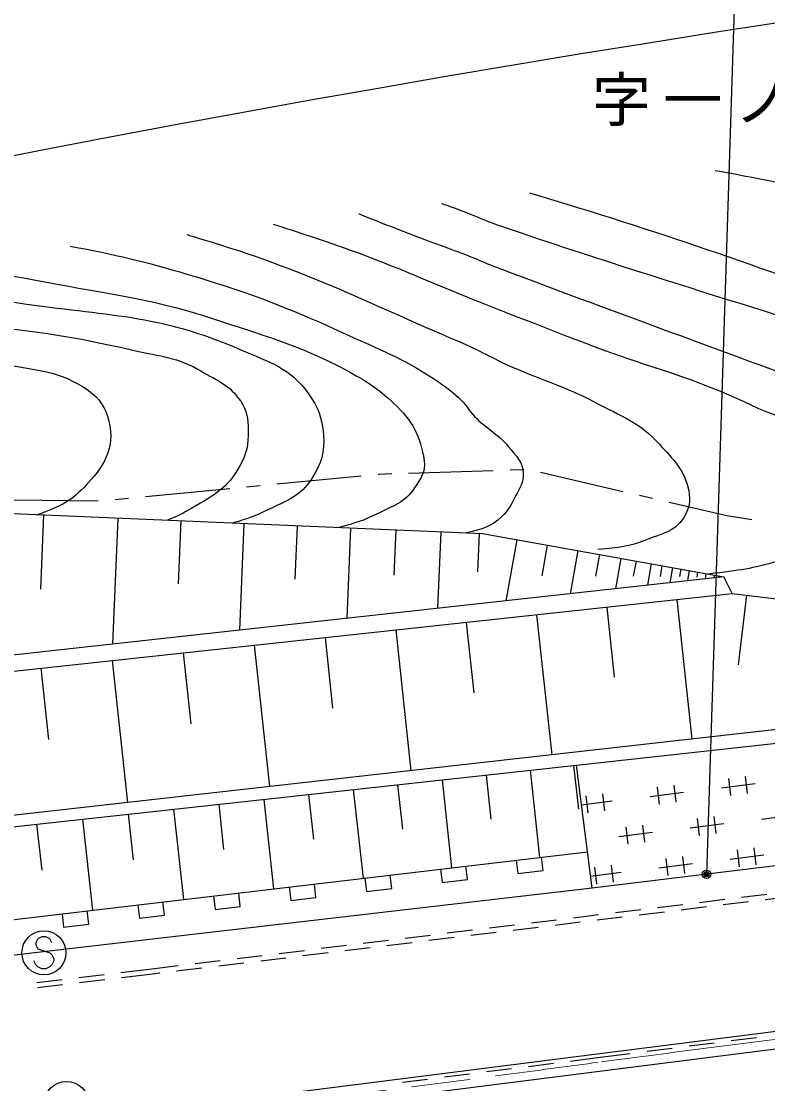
# Model space of a CAD drawing. Units: millimetres, scale not verified. Extents: x 40000 to 680000, y 20000 to 380000.
# Drawn here: x 114018 to 158082, y 279437 to 342179 of the extents above; entities that cross this region are included whole.
import ezdxf

# ---------------------------------------------------------------- set-up
doc = ezdxf.new("R2010")
doc.units = ezdxf.units.MM
doc.header["$LTSCALE"] = 1000
doc.header["$PDMODE"] = 32
doc.header["$PDSIZE"] = 500
doc.linetypes.add('CHAIN', pattern=[18.5, 12, -1.5, 3.5, -1.5])
for name, color, linetype, lineweight in [('M-BGD', 7, 'Continuous', 25), ('M-BMK', 2, 'CHAIN', 13), ('M-BMK-ROW', 30, 'Continuous', 25), ('M-STR-STRC', 7, 'Continuous', 25)]:
    doc.layers.add(name, color=color, linetype=linetype, lineweight=lineweight)
doc.styles.add('ＭＳ ゴシック', font='')
doc.styles.get('ＭＳ ゴシック').set_extended_font_data('MS Gothic')

msp = doc.modelspace()

# ---------------------------------------------------------------- linework, layer by layer
at = {"layer": 'M-BGD'}
for p, q in [((115331, 313025), (115144, 308633)), ((119723, 312839), (119407, 305402)), ((123441, 312680), (123283, 308962)), ((127160, 312522), (126892, 306226)), ((130308, 312388), (130174, 309240)), ((133456, 312254), (133229, 306924)), ((136121, 312141), (136008, 309476)), ((138786, 312028), (138594, 307515)), ((141043, 311932), (140947, 309675)), ((143269, 311561), (142625, 307958)), ((145070, 311239), (144748, 309438)), ((146872, 310917), (146417, 308376)), ((148142, 310690), (147915, 309419)), ((149412, 310462), (149092, 308671)), ((150308, 310302), (150148, 309406)), ((151204, 310142), (150978, 308878)), ((151836, 310029), (151723, 309397)), ((155491, 309375), (77485, 300786)), ((152468, 309916), (152308, 309025)), ((152960, 309828), (152880, 309382)), ((153452, 309740), (153345, 309139)), ((153944, 309652), (153890, 309351)), ((154436, 309564), (154381, 309253)), ((154929, 309476), (154901, 309320)), ((155988, 308382), (155491, 309375)), ((156835, 308280), (156341, 304165)), ((148577, 307581), (149024, 303442)), ((152716, 308028), (153606, 299786)), ((144438, 307134), (145332, 298856)), ((136123, 306235), (137022, 297921)), ((140280, 306684), (140730, 302527)), ((131948, 305784), (132399, 301608)), ((127773, 305332), (128675, 296982)), ((119386, 304426), (120292, 296039)), ((123579, 304879), (124032, 300686)), ((191797, 304082), (66743, 290015)), ((115174, 303971), (115629, 299759)), ((146802, 298254), (166129, 300375)), ((66793, 289490), (146802, 298254)), ((146625, 298234), (146907, 295659)), ((147710, 290981), (146802, 298254)), ((141453, 297668), (141737, 295070)), ((144050, 297952), (144614, 292801)), ((155902, 296463), (155781, 297456)), ((156895, 296584), (156773, 297577)), ((133617, 296809), (134191, 291571)), ((136236, 297096), (136523, 294477)), ((138855, 297383), (139424, 292189)), ((151690, 295950), (151569, 296942)), ((152683, 296071), (152562, 297063)), ((157330, 297141), (155345, 296899)), ((128334, 296231), (128913, 290948)), ((130976, 296520), (131265, 293879)), ((147479, 295436), (147358, 296429)), ((148472, 295557), (148351, 296550)), ((153119, 296628), (151134, 296385)), ((123007, 295647), (123591, 290320)), ((125671, 295939), (125963, 293275)), ((148907, 296114), (147097, 295893)), ((117635, 295059), (118223, 289687)), ((120321, 295353), (120615, 292667)), ((154053, 294101), (153932, 295093)), ((155046, 294222), (154925, 295214)), ((159693, 295292), (157708, 295050)), ((114926, 294762), (115223, 292053)), ((151270, 294265), (149285, 294023)), ((149842, 293587), (149721, 294580)), ((150834, 293708), (150713, 294701)), ((155481, 294779), (153496, 294537)), ((82430, 285462), (147442, 293135)), ((167054, 293341), (147710, 290981)), ((156416, 292252), (156294, 293245)), ((157408, 292373), (157287, 293366)), ((143240, 292639), (143333, 291844)), ((144823, 292020), (144729, 292815)), ((153633, 292416), (151647, 292174)), ((152204, 291738), (152083, 292731)), ((153197, 291859), (153076, 292852)), ((157844, 292930), (155859, 292688)), ((135885, 290965), (135791, 291760)), ((138771, 292111), (138864, 291317)), ((140354, 291493), (140260, 292287)), ((143333, 291844), (144823, 292020)), ((149421, 291902), (147623, 291683)), ((147993, 291224), (147872, 292217)), ((148985, 291346), (148864, 292338)), ((131416, 290438), (131322, 291232)), ((134302, 291584), (134395, 290790)), ((138864, 291317), (140354, 291493)), ((147710, 290981), (82720, 283448)), ((125364, 290529), (125457, 289735)), ((126947, 289911), (126853, 290705)), ((129833, 291057), (129926, 290262)), ((134395, 290790), (135885, 290965)), ((156539, 290449), (158029, 290630)), ((157935, 290317), (159424, 290497)), ((120895, 290002), (120988, 289207)), ((122478, 289383), (122384, 290178)), ((125457, 289735), (126947, 289911)), ((129926, 290262), (131416, 290438)), ((151576, 289847), (153065, 290027)), ((152972, 289714), (154461, 289895)), ((154058, 290148), (155547, 290329)), ((155454, 290015), (156943, 290196)), ((116426, 289474), (116519, 288680)), ((118009, 288856), (117915, 289650)), ((120988, 289207), (122478, 289383)), ((146612, 289244), (148101, 289425)), ((148008, 289111), (149497, 289292)), ((149094, 289545), (150583, 289726)), ((150490, 289413), (151979, 289593)), ((116519, 288680), (118009, 288856)), ((141649, 288641), (143138, 288822)), ((143045, 288508), (144534, 288689)), ((144131, 288943), (145620, 289123)), ((145527, 288810), (147016, 288991)), ((136685, 288038), (138174, 288219)), ((138081, 287906), (139570, 288087)), ((139167, 288340), (140656, 288521)), ((140563, 288207), (142052, 288388)), ((131722, 287436), (133211, 287617)), ((133118, 287303), (134607, 287484)), ((134204, 287737), (135693, 287918)), ((135599, 287604), (137089, 287785)), ((126758, 286833), (128247, 287014)), ((128154, 286700), (129643, 286881)), ((129240, 287134), (130729, 287315)), ((130636, 287002), (132125, 287183)), ((119902, 286003), (121411, 286184)), ((121411, 286184), (123284, 286411)), ((123191, 286098), (124680, 286278)), ((124276, 286532), (125766, 286713)), ((125672, 286399), (127161, 286580)), ((114937, 285410), (116427, 285588)), ((117420, 285707), (118909, 285885)), ((117454, 285409), (118943, 285587)), ((119936, 285705), (121447, 285886)), ((121447, 285886), (122198, 285977)), ((114972, 285112), (116461, 285290)), ((153441, 281671), (154929, 281860)), ((155921, 281987), (157409, 282176)), ((148038, 280983), (149969, 281229)), ((150961, 281355), (152449, 281545)), ((143955, 280465), (145443, 280654)), ((146435, 280780), (148038, 280983)), ((138995, 279836), (140483, 280025)), ((141475, 280151), (142963, 280339)), ((136514, 279521), (138003, 279710))]:
    msp.add_line(p, q, dxfattribs=at)
for points in [[(77485, 300786), (92209, 309656), (107055, 313378), (141245, 311923), (155491, 309375)], [(75902, 299726), (155988, 308382), (191797, 304082)], [(68432, 272115), (85418, 273756), (116532, 277206), (148011, 281200), (167746, 283712), (201951, 287632), (247556, 292004), (267838, 293645), (301638, 295934), (330270, 296982), (358434, 297127), (383903, 296568), (409756, 295329), (429811, 293901), (466447, 290253), (510076, 284053), (539963, 278668), (564963, 273446)], [(564734, 272421), (564731, 272422), (539763, 277638), (509909, 283016), (466321, 289210), (429722, 292855), (409694, 294281), (383866, 295518), (358425, 296077), (330292, 295932), (301693, 294885), (267916, 292598), (247649, 290958), (202061, 286587), (167872, 282670), (148143, 280159), (116656, 276164), (85526, 272711), (68531, 271070)]]:
    msp.add_lwpolyline(points, dxfattribs=at)
for points, knots in [([(154971, 333373), (155346, 333311), (155739, 333241), (156156, 333159), (158953, 332615), (160551, 332336), (163222, 331344), (166553, 330107), (168267, 329043), (171460, 327483), (176937, 324809), (180504, 324048), (185320, 320312), (186649, 319281), (187642, 318666), (188143, 317061), (188486, 315957), (188637, 315219), (188320, 314107), (188011, 313021), (187467, 312527), (186652, 311744), (185462, 310603), (184634, 310126), (183191, 309328), (181078, 308159), (179732, 307827), (177456, 307019), (176429, 306654), (176087, 306529), (174812, 306122)], [0, 0, 0, 0, 1, 1, 1, 2, 2, 2, 3, 3, 3, 4, 4, 4, 5, 5, 5, 6, 6, 6, 7, 7, 7, 8, 8, 8, 9, 9, 9, 10, 10, 10, 10]), ([(144016, 332043), (151914, 329695), (156938, 327893), (165282, 324851), (171988, 322406), (177296, 323229), (182266, 318105), (183136, 317208), (183625, 316506), (183731, 315262), (183812, 314319), (183634, 313742), (183210, 312897), (182423, 311327), (181296, 310926), (179931, 309822), (178914, 309001), (178233, 308681), (177059, 308105), (174962, 307077), (173931, 307018), (171287, 306545)], [0, 0, 0, 0, 1, 1, 1, 2, 2, 2, 3, 3, 3, 4, 4, 4, 5, 5, 5, 6, 6, 6, 7, 7, 7, 7]), ([(138844, 331415), (138852, 331412), (138860, 331409), (138869, 331406), (140339, 330920), (141109, 330494), (142576, 329998), (152768, 326553), (158580, 324939), (168802, 321582), (170070, 321166), (171208, 320918), (172284, 320688)], [0, 0, 0, 0, 1, 1, 1, 2, 2, 2, 3, 3, 3, 4, 4, 4, 4]), ([(133922, 330817), (135636, 330136), (137461, 329413), (139579, 328648), (140641, 328265), (141209, 327980), (142264, 327581), (150083, 324624), (154500, 323069), (162322, 320123), (165559, 318904), (167671, 318809), (170593, 316956), (171977, 316079), (173543, 315990), (173916, 314394), (174114, 313549), (173589, 312981), (172950, 312394), (171630, 311180), (170361, 311331), (168679, 310706), (165242, 309430), (164010, 309149), (159710, 307935)], [0, 0, 0, 0, 1, 1, 1, 2, 2, 2, 3, 3, 3, 4, 4, 4, 5, 5, 5, 6, 6, 6, 7, 7, 7, 8, 8, 8, 8]), ([(128879, 330205), (129572, 329981), (130309, 329740), (131126, 329472), (135702, 327973), (138121, 326731), (142611, 324991), (144615, 324214), (145734, 323770), (147744, 323010), (151373, 321640), (153552, 321220), (157047, 319540), (159724, 318253), (162122, 318295), (163634, 315738), (164068, 315002), (164003, 314377), (163771, 313554), (163509, 312629), (162951, 312239), (162158, 311695), (160953, 310868), (160085, 310721), (158685, 310300), (157127, 309832), (156489, 309768), (154589, 309537)], [0, 0, 0, 0, 1, 1, 1, 2, 2, 2, 3, 3, 3, 4, 4, 4, 5, 5, 5, 6, 6, 6, 7, 7, 7, 8, 8, 8, 9, 9, 9, 9]), ([(123786, 329586), (124089, 329493), (124402, 329397), (124730, 329299), (130827, 327472), (134011, 325758), (139865, 323259), (141118, 322725), (141767, 322310), (143012, 321757), (144902, 320919), (146054, 320648), (147880, 319679), (149444, 318849), (150501, 318529), (151683, 317210), (152530, 316266), (153169, 315708), (153415, 314465), (153540, 313831), (153448, 313388), (153105, 312842), (152578, 312003), (151837, 311928), (150919, 311557), (149860, 311129), (149337, 311104), (148049, 310987)], [0, 0, 0, 0, 1, 1, 1, 2, 2, 2, 3, 3, 3, 4, 4, 4, 5, 5, 5, 6, 6, 6, 7, 7, 7, 8, 8, 8, 9, 9, 9, 9]), ([(116906, 328904), (119650, 328383), (121181, 328026), (123859, 327229), (127680, 326092), (129777, 325268), (133399, 323604), (135521, 322629), (136777, 322164), (138700, 320840), (139232, 320474), (139531, 320260), (139986, 319802), (140325, 319461), (140427, 319190), (140766, 318848), (141506, 318100), (142105, 317864), (142778, 317055), (143229, 316514), (143623, 316181), (143652, 315477), (143676, 314920), (143445, 314623), (143193, 314126), (142937, 313624), (142776, 313335), (142382, 312933), (141755, 312294), (141231, 312221), (140306, 311963)], [0, 0, 0, 0, 1, 1, 1, 2, 2, 2, 3, 3, 3, 4, 4, 4, 5, 5, 5, 6, 6, 6, 7, 7, 7, 8, 8, 8, 9, 9, 9, 10, 10, 10, 10]), ([(109474, 327848), (111922, 327490), (114283, 326969), (117392, 326426), (120731, 325843), (122631, 325538), (125843, 324455), (128756, 323472), (130461, 323037), (133173, 321589), (134365, 320953), (135026, 320536), (136011, 319612), (137102, 318588), (137588, 317704), (137798, 316222), (137890, 315568), (137597, 315181), (137236, 314627), (136660, 313746), (135964, 313560), (135022, 313091), (134185, 312674), (133810, 312562), (132767, 312284)], [0, 0, 0, 0, 1, 1, 1, 2, 2, 2, 3, 3, 3, 4, 4, 4, 5, 5, 5, 6, 6, 6, 7, 7, 7, 8, 8, 8, 8]), ([(82518, 303818), (80130, 304174), (78801, 304190), (77040, 305587), (75942, 306458), (74840, 306887), (74664, 308278), (74419, 310221), (75419, 311336), (76588, 312908), (79347, 316615), (82155, 317505), (85948, 320144), (88093, 321637), (89319, 322481), (91691, 323579), (93760, 324538), (94963, 325005), (97153, 325643), (99137, 326221), (100295, 326499), (102360, 326587), (106862, 326779), (109392, 326207), (113850, 325549), (119015, 324787), (122149, 324897), (126932, 322802), (128656, 322047), (129900, 321724), (130973, 320179), (131542, 319360), (131771, 318777), (131852, 317784), (131936, 316737), (131743, 316066), (131176, 315182), (130495, 314119), (129679, 313858), (128542, 313310), (127777, 312941), (127450, 312816), (126506, 312550)], [0, 0, 0, 0, 1, 1, 1, 2, 2, 2, 3, 3, 3, 4, 4, 4, 5, 5, 5, 6, 6, 6, 7, 7, 7, 8, 8, 8, 9, 9, 9, 10, 10, 10, 11, 11, 11, 12, 12, 12, 13, 13, 13, 14, 14, 14, 14]), ([(84794, 305189), (82348, 306279), (81103, 306557), (79521, 308369), (78945, 309029), (78286, 309305), (78194, 310176), (78047, 311577), (78787, 312385), (79710, 313449), (82073, 316174), (83984, 317167), (87094, 318995), (90256, 320854), (92115, 321814), (95581, 323014), (98096, 323885), (99597, 324172), (102245, 324432), (105412, 324743), (107217, 324515), (110391, 324281), (114442, 323982), (116716, 323646), (120676, 322741), (122247, 322381), (123236, 322356), (124621, 321531), (125613, 320940), (126341, 320705), (126970, 319737), (127345, 319158), (127408, 318718), (127415, 318028), (127425, 317181), (127327, 316660), (126922, 315916), (126220, 314622), (125367, 314164), (124092, 313428), (123547, 313114), (123324, 312981), (122649, 312714)], [0, 0, 0, 0, 1, 1, 1, 2, 2, 2, 3, 3, 3, 4, 4, 4, 5, 5, 5, 6, 6, 6, 7, 7, 7, 8, 8, 8, 9, 9, 9, 10, 10, 10, 11, 11, 11, 12, 12, 12, 13, 13, 13, 14, 14, 14, 14]), ([(86988, 306511), (85314, 307384), (84076, 307878), (83358, 309595), (82829, 310858), (82765, 311729), (82985, 313081), (83099, 313780), (83454, 314103), (83925, 314633), (85975, 316942), (87633, 317811), (90425, 319130), (93489, 320578), (95346, 321129), (98645, 321904), (101018, 322461), (102410, 322519), (104846, 322609), (107964, 322724), (109754, 322603), (112809, 321968), (114881, 321537), (116264, 321597), (117985, 320365), (118671, 319874), (118973, 319388), (119186, 318572), (119598, 316992), (118864, 315825), (117725, 314655), (116853, 313759), (116187, 313452), (114962, 313041)], [0, 0, 0, 0, 1, 1, 1, 2, 2, 2, 3, 3, 3, 4, 4, 4, 5, 5, 5, 6, 6, 6, 7, 7, 7, 8, 8, 8, 9, 9, 9, 10, 10, 10, 11, 11, 11, 11])]:
    msp.add_open_spline(points, degree=3, knots=knots, dxfattribs=at)
at = {"layer": 'M-BMK'}
for centre, radius, start, end in [((431811, -1869667), 2169010, 93.28476, 97.51666), ((-119548, 2263913), 2001184, 275.39145, 277.68529)]:
    msp.add_arc(centre, radius, start, end, dxfattribs=at)
at = {"layer": 'M-BMK-ROW'}
for p, q in [((136882, 315495), (141880, 315650)), ((142879, 315681), (143679, 315706)), ((129111, 314858), (134088, 315339)), ((135083, 315436), (135137, 315441)), ((135137, 315441), (135883, 315464)), ((144660, 315554), (149529, 314417)), ((121348, 314106), (126324, 314588)), ((127320, 314684), (128116, 314761)), ((113560, 313909), (118560, 313856)), ((119556, 313933), (120352, 314010)), ((150503, 314190), (151282, 314008)), ((152256, 313780), (155662, 312985)), ((155662, 312985), (157147, 312755))]:
    msp.add_line(p, q, dxfattribs=at)
at = {"layer": 'M-STR-STRC'}
for p, q in [((156361, 350844), (154464, 291805)), ((115003, 287995), (114885, 287759)), ((115239, 288114), (115003, 287995)), ((115476, 288114), (115239, 288114)), ((115712, 287995), (115476, 288114)), ((115830, 287759), (115712, 287995)), ((114885, 287759), (114885, 287641)), ((114885, 287641), (115003, 287405)), ((115003, 287405), (115712, 287168)), ((115712, 287168), (115830, 287050)), ((115830, 287050), (115948, 286814)), ((115948, 286814), (115948, 286695)), ((114885, 286459), (114767, 286695)), ((115003, 286341), (114885, 286459)), ((115239, 286223), (115003, 286341)), ((115476, 286223), (115239, 286223)), ((115712, 286341), (115476, 286223)), ((115830, 286459), (115712, 286341)), ((115948, 286695), (115830, 286459))]:
    msp.add_line(p, q, dxfattribs=at)
for centre, radius in [((154464, 291805), 150), ((154464, 291805), 120), ((154464, 291805), 90), ((154464, 291805), 60), ((154464, 291805), 30), ((115357, 287168), 1300), ((116692, 278276), 1300)]:
    msp.add_circle(centre, radius, dxfattribs=at)
for centre, radius, start, end in [((388402, -1076245), 1448735, 97.38727, 103.00176), ((328919, -769483), 1124530, 77.25621, 103.6468)]:
    msp.add_arc(centre, radius, start, end, dxfattribs=at)
msp.add_point((154464, 291805), dxfattribs=at)

# ---------------------------------------------------------------- texts
at = {"layer": 'M-STR-STRC', "insert": (160301, 335973), "char_height": 2566, "attachment_point": 8, "style": 'ＭＳ ゴシック'}
msp.add_mtext('\\T1.2;字一ノ松林坊', dxfattribs=at)

doc.saveas('drawing.dxf')
